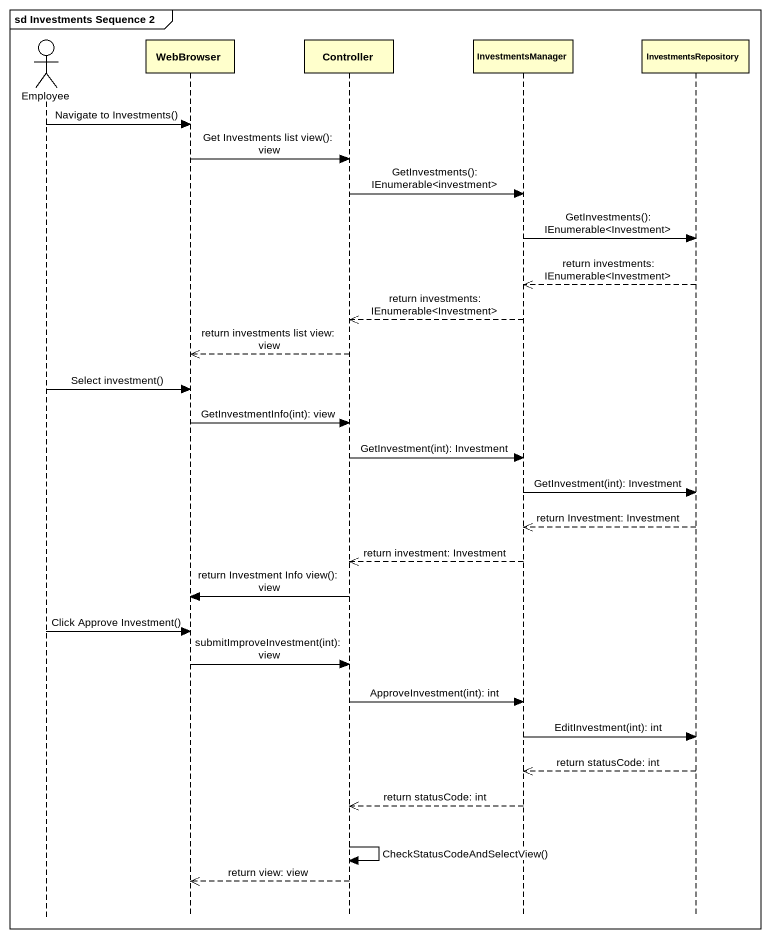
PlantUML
@startuml
mainframe sd Investments Sequence 2
hide footbox
actor Employee
participant WebBrowser
participant Controller
participant InvestmentsManager
participant InvestmentsRepository

Employee -> WebBrowser : Navigate to Investments()
WebBrowser -> Controller : Get Investments list view(): view
Controller -> InvestmentsManager : GetInvestments(): IEnumerable<investment>
InvestmentsManager -> InvestmentsRepository : GetInvestments(): IEnumerable<Investment>
InvestmentsRepository -->> InvestmentsManager : return investments: IEnumerable<Investment>
InvestmentsManager -->> Controller : return investments: IEnumerable<Investment>
Controller -->> WebBrowser : return investments list view: view
Employee -> WebBrowser : Select investment()
WebBrowser -> Controller : GetInvestmentInfo(int): view
Controller -> InvestmentsManager : GetInvestment(int): Investment
InvestmentsManager -> InvestmentsRepository : GetInvestment(int): Investment
InvestmentsRepository -->> InvestmentsManager : return Investment: Investment
InvestmentsManager -->> Controller : return investment: Investment
Controller -> WebBrowser : return Investment Info view(): view
Employee -> WebBrowser : Click Approve Investment()
WebBrowser -> Controller : submitImproveInvestment(int): view
Controller -> InvestmentsManager : ApproveInvestment(int): int
InvestmentsManager -> InvestmentsRepository : EditInvestment(int): int
InvestmentsRepository -->> InvestmentsManager : return statusCode: int
InvestmentsManager -->> Controller : return statusCode: int
Controller -> Controller : CheckStatusCodeAndSelectView()
Controller -->> WebBrowser : return view: view
@enduml
